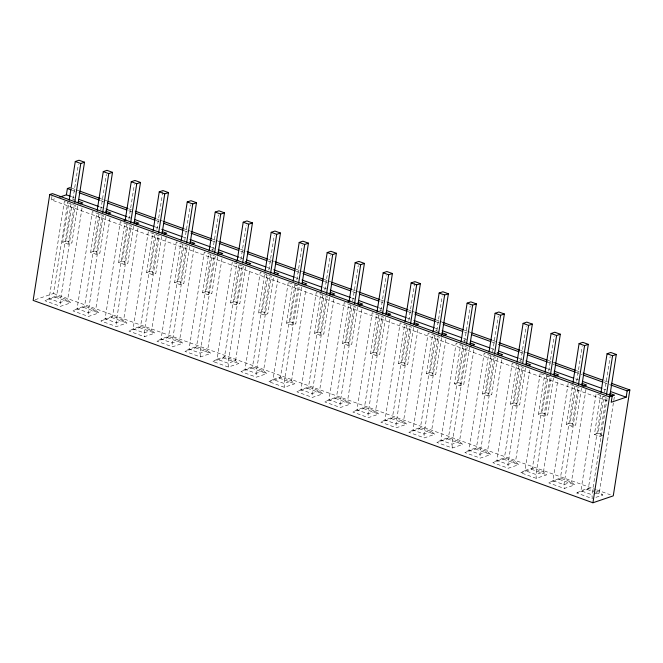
<?xml version="1.0" encoding="UTF-8"?>
<svg xmlns="http://www.w3.org/2000/svg" width="663" height="663" viewBox="0 0 663 663"><rect width="100%" height="100%" fill="white"/><g stroke="black" fill="none" stroke-linecap="round" stroke-linejoin="round"><path stroke-width="0.5" stroke-dasharray="3.31 2.49" d="M607.325 400.866L51.432 199.911L52.004 196.306M35.089 299.751L53.488 293.494L67.841 201.859M77.646 206.135L71.886 242.898L68.148 244.166L62.637 242.177L68.72 203.367M71.007 204.047L56.612 295.996L55.51 297.215L45.043 300.77L60.466 306.347L70.933 302.792L67.626 299.983L56.612 295.996L49.137 298.541L45.043 300.77M62.637 242.177L66.375 240.901L72.134 204.138M72.938 199.033L78.375 164.316M68.148 244.166L74.389 204.337M82.03 208.025L67.626 299.983L60.151 302.519L49.137 298.541L64.336 201.477L75.35 205.464L60.151 302.519L60.466 306.347M105.632 216.254L99.881 253.009L96.135 254.285L90.632 252.296L96.707 213.486M99.002 214.157L84.599 306.115L83.497 307.334L73.029 310.889L88.452 316.466L98.92 312.911L95.621 310.102L84.599 306.115L77.123 308.66L73.029 310.889M90.632 252.296L94.37 251.02L100.121 214.257M100.768 210.171L106.362 174.435M96.135 254.285L102.375 214.456M110.017 218.144L95.621 310.102L88.138 312.638L77.123 308.66L92.323 211.596L103.337 215.583L88.138 312.638L88.452 316.466M133.619 226.365L127.868 263.128L124.13 264.404L118.619 262.407L124.851 222.586M127.147 223.257L112.586 316.234L111.483 317.444L101.016 321.008L116.448 326.586L126.915 323.022L123.608 320.212L112.586 316.234L105.11 318.779L101.016 321.008M118.619 262.407L122.357 261.139L128.116 224.376M128.912 219.271L134.349 184.546M124.13 264.404L130.205 225.594M138.003 228.263L123.608 320.212L116.133 322.757L105.11 318.779L120.31 221.715L131.332 225.693L116.133 322.757L116.448 326.586M161.615 236.484L155.855 273.247L152.117 274.523L146.606 272.526L152.846 232.705M154.976 234.395L140.581 326.353L139.47 327.563L129.003 331.127L144.435 336.705L154.902 333.141L151.595 330.331L140.581 326.353L133.097 328.889L129.003 331.127M146.606 272.526L150.344 271.258L156.103 234.495M156.899 229.39L162.816 191.607M152.117 274.523L158.192 235.713M166.156 237.362L151.595 330.331L144.12 332.876L133.097 328.889L148.297 231.835L159.319 235.813L144.12 332.876L144.435 336.705M189.601 246.603L183.842 283.366L180.104 284.642L174.593 282.645L180.676 243.843M182.963 244.514L168.568 336.472L167.466 337.682L156.998 341.246L172.421 346.824L182.889 343.26L179.582 340.45L168.568 336.472L161.092 339.008L156.998 341.246M174.593 282.645L178.339 281.377L184.09 244.614M184.728 240.528L190.331 204.784M180.104 284.642L186.344 244.813M193.986 248.501L179.582 340.45L172.107 342.995L161.092 339.008L176.292 241.954L187.306 245.932L172.107 342.995L172.421 346.824M217.588 256.722L211.837 293.485L208.091 294.753L202.588 292.764L208.663 253.962M210.958 254.633L196.555 346.583L195.452 347.802L184.985 351.365L200.408 356.943L210.875 353.379L207.577 350.57L196.555 346.583L189.079 349.128L184.985 351.365M202.588 292.764L206.326 291.496L212.077 254.733M212.724 250.647L218.318 214.903M208.091 294.753L214.331 254.932M215.301 256.051L200.093 353.114L200.408 356.943M221.972 258.62L207.577 350.57L200.093 353.114L189.079 349.128L204.279 252.064L214.381 255.719M232.265 262.183L217.066 359.247L212.972 361.484L228.404 367.062L238.871 363.498L235.564 360.689L224.542 356.702L217.066 359.247L228.089 363.233L235.564 360.689L249.959 268.739M245.583 266.841L239.824 303.604L236.086 304.872L230.575 302.883L236.807 263.054M238.945 264.752L224.542 356.702L223.439 357.921L212.972 361.484M230.575 302.883L234.312 301.615L240.072 264.852M240.868 259.747L246.304 225.022M236.086 304.872L242.161 266.07M243.288 266.17L228.089 363.233L228.404 367.062M273.405 277.979L267.811 313.723L264.073 314.991L258.562 313.002L264.802 273.173M266.932 274.872L252.537 366.821L251.434 368.04L240.959 371.603L256.39 377.172L266.858 373.617L263.551 370.808L252.537 366.821L245.053 369.366L240.959 371.603M258.562 313.002L262.299 311.734L268.059 274.971M268.855 269.858L274.3 235.141M264.073 314.991L270.148 276.189M277.954 278.85L263.551 370.808L256.075 373.352L245.053 369.366L260.252 272.302L271.275 276.289L256.075 373.352L256.39 377.172M288.248 282.421L273.048 379.485L268.954 381.714L284.377 387.291L294.844 383.736L291.546 380.927L280.524 376.94L273.048 379.485L284.062 383.471L291.546 380.927L305.941 288.969M301.557 287.079L295.797 323.842L292.06 325.11L286.549 323.121L292.632 284.311M295.085 283.963L280.524 376.94L279.421 378.159L268.954 381.714M286.549 323.121L290.295 321.845L296.046 285.082M296.85 279.977L302.287 245.26M292.06 325.11L298.143 286.308M329.544 297.198L323.793 333.961L320.055 335.229L314.544 333.24L320.776 293.411M322.914 295.11L308.51 387.059L307.408 388.278L296.941 391.833L312.364 397.41L322.84 393.855L319.533 391.046L308.51 387.059L301.035 389.604L296.941 391.833M314.544 333.24L318.281 331.964L324.033 295.201M324.837 290.096L330.273 255.379M320.055 335.229L326.287 295.4M333.928 299.088L319.533 391.046L312.058 393.59L301.035 389.604L316.234 292.54L327.257 296.527L312.058 393.59L312.364 397.41M357.539 307.317L351.78 344.08L348.042 345.348L342.531 343.359L348.605 304.549M350.901 305.22L336.497 397.178L335.395 398.397L324.928 401.952L340.359 407.53L350.826 403.974L347.52 401.165L336.497 397.178L329.022 399.723L324.928 401.952M342.531 343.359L346.268 342.083L352.028 305.32M352.666 301.234L358.26 265.498M348.042 345.348L354.274 305.519M361.923 309.207L347.52 401.165L340.044 403.701L329.022 399.723L344.221 302.659L355.244 306.646L340.044 403.701L340.359 407.53M385.526 317.428L379.766 354.191L376.029 355.467L370.518 353.478L376.758 313.649M378.888 315.339L364.493 407.297L363.39 408.516L352.915 412.071L368.346 417.649L378.813 414.085L375.507 411.275L364.493 407.297L357.009 409.842L352.915 412.071M370.518 353.478L374.255 352.202L380.015 315.439M380.811 310.334L386.256 275.609M376.029 355.467L382.103 316.657M389.91 319.326L375.507 411.275L368.031 413.82L357.009 409.842L372.208 312.779L383.231 316.757L368.031 413.82L368.346 417.649M413.513 327.547L407.753 364.31L404.016 365.586L398.504 363.589L404.745 323.768M406.875 325.458L392.479 417.417L391.377 418.626L380.91 422.19L396.333 427.768L406.8 424.204L403.502 421.395L392.479 417.417L385.004 419.961L380.91 422.19M398.504 363.589L402.25 362.321L408.002 325.558M408.806 320.453L414.723 282.67M404.016 365.586L410.099 326.776M417.897 329.445L403.502 421.395L396.018 423.939L385.004 419.961L400.203 322.898L411.217 326.876L396.018 423.939L396.333 427.768M441.5 337.666L435.748 374.429L432.011 375.706L426.5 373.708L432.574 334.906M434.87 335.577L420.466 427.536L419.364 428.746L408.897 432.309L424.32 437.887L434.795 434.323L431.489 431.514L420.466 427.536L412.991 430.072L408.897 432.309M426.5 373.708L430.237 372.44L435.997 335.677M436.793 330.572L442.229 295.847M432.011 375.706L438.086 336.895M445.884 339.564L431.489 431.514L424.013 434.058L412.991 430.072L428.19 333.017L439.213 336.995L424.013 434.058L424.32 437.887M469.653 346.766L463.735 384.548L459.998 385.825L454.486 383.827L460.561 345.025M462.857 345.696L448.453 437.655L447.351 438.865L436.884 442.428L452.315 448.006L462.782 444.442L459.476 441.633L448.453 437.655L440.978 440.191L436.884 442.428M454.486 383.827L458.224 382.559L463.984 345.796M464.622 341.71L470.216 305.966M459.998 385.825L466.23 345.995M467.2 347.114L452 444.177L452.315 448.006M473.879 349.683L459.476 441.633L452 444.177L440.978 440.191L456.177 343.127L466.28 346.782M497.482 357.904L491.722 394.667L487.985 395.935L482.473 393.946L488.548 355.144M490.844 355.816L476.448 447.765L475.346 448.984L464.871 452.547L480.302 458.125L490.769 454.561L487.462 451.752L476.448 447.765L468.965 450.31L464.871 452.547M482.473 393.946L486.211 392.678L491.971 355.915M492.609 351.829L498.211 316.085M487.985 395.935L494.225 356.114M501.866 359.802L487.462 451.752L479.987 454.296L468.965 450.31L484.164 353.246L495.186 357.233L479.987 454.296L480.302 458.125M525.469 368.023L519.709 404.786L515.971 406.054L510.469 404.065L516.701 364.236M518.831 365.935L504.435 457.884L503.333 459.103L492.866 462.666L508.289 468.235L518.756 464.68L515.458 461.871L504.435 457.884L496.96 460.429L492.866 462.666M510.469 404.065L514.206 402.797L519.958 366.034M520.762 360.921L526.198 326.204M515.971 406.054L522.054 367.252M529.853 369.921L515.458 461.871L507.974 464.415L496.96 460.429L512.159 363.365L523.173 367.352L507.974 464.415L508.289 468.235M540.146 373.484L524.947 470.548L520.853 472.777L536.276 478.355L546.751 474.799L543.445 471.99L532.422 468.003L524.947 470.548L535.969 474.534L543.445 471.99L557.84 380.032M553.456 378.142L547.704 414.905L543.967 416.173L538.455 414.184L544.53 375.374M546.983 375.026L532.422 468.003L531.32 469.222L520.853 472.777M538.455 414.184L542.193 412.908L547.953 376.145M548.749 371.04L554.185 336.323M543.967 416.173L550.041 377.371M581.451 388.261L575.691 425.024L571.954 426.292L566.442 424.303L572.683 384.474M574.813 386.173L560.409 478.122L559.307 479.341L548.84 482.896L564.271 488.474L574.738 484.918L571.431 482.109L560.409 478.122L552.934 480.667L548.84 482.896M566.442 424.303L570.18 423.027L575.94 386.264M576.735 381.159L582.172 346.442M571.954 426.292L578.028 387.49M585.993 389.131L571.431 482.109L563.956 484.653L552.934 480.667L568.133 383.604L579.155 387.59L563.956 484.653L564.271 488.474M602.742 435.458L599.94 436.411L594.429 434.422L600.512 395.612M602.8 396.292L588.404 488.241L587.302 489.46L576.827 493.015L592.258 498.593L591.943 494.764L607.142 397.709M594.429 434.422L598.167 433.146L603.927 396.383M604.565 392.297L610.167 356.561M599.94 436.411L606.181 396.582M614.303 397.203L599.418 492.228L602.725 495.037L595.109 497.623M576.827 493.015L580.921 490.786L588.404 488.241L594.827 490.562M51.432 199.911L56.106 198.32M593.816 494.134L599.418 492.228L595.747 490.893M72.018 188.309L74.936 189.369M75.913 189.717L78.831 190.77M101.224 198.867L103.171 199.571M104.141 199.928L107.066 200.98M128.481 208.721L131.398 209.781M156.717 218.931L158.664 219.635M159.634 219.983L162.551 221.044M183.974 228.785L186.891 229.837M187.869 230.194L190.787 231.246M212.201 238.987L215.127 240.047M216.097 240.396L219.022 241.456M240.437 249.197L246.28 251.31M268.672 259.399L270.62 260.103M271.59 260.46L274.515 261.512M295.93 269.253L298.847 270.313M299.825 270.661L302.742 271.722M324.157 279.463L327.083 280.515M328.052 280.872L330.978 281.924M352.393 289.665L355.318 290.726M356.288 291.074L359.205 292.134M380.628 299.875L386.471 301.988M408.856 310.077L410.803 310.781M411.781 311.138L414.698 312.19M436.121 319.931L439.039 320.991M440.008 321.34L442.934 322.4M464.349 330.141L467.274 331.193M468.244 331.55L471.161 332.602M492.584 340.343L498.427 342.456M520.811 350.553L522.759 351.257M523.737 351.605L526.654 352.666M548.077 360.407L550.994 361.459M551.964 361.816L554.89 362.868M576.304 370.617L579.23 371.67M604.54 380.819L607.457 381.871M72.242 190.281L75.168 191.334M100.478 200.491L104.373 201.892M128.713 210.693L132.608 212.102M155.971 220.547L160.836 222.304M184.198 230.757L189.071 232.514M212.433 240.959L215.351 242.02M240.669 251.169L244.564 252.578M267.927 261.023L272.791 262.78M296.154 271.225L301.027 272.99M324.389 281.435L327.307 282.488M352.625 291.637L356.52 293.046M380.852 301.847L382.8 302.552M408.11 311.701L411.035 312.754M436.345 321.903L439.271 322.964M464.581 332.113L466.528 332.818M491.838 341.967L494.755 343.02M520.074 352.169L522.991 353.23M547.331 362.023L554.144 364.493M575.559 372.233L582.379 374.694M603.794 382.435L609.637 384.548M71.256 196.588L74.181 197.64M99.491 206.79L105.334 208.903M127.727 217L131.614 218.4M154.985 226.854L157.902 227.906M183.212 237.056L185.159 237.76M211.447 247.266L215.342 248.675M239.683 257.468L243.57 258.877M266.94 267.322L269.858 268.382M295.168 277.532L298.093 278.584M323.403 287.734L327.298 289.143M351.639 297.944L355.525 299.353M378.896 307.798L383.761 309.555M407.123 318L411.996 319.765M435.359 328.21L437.307 328.914M463.594 338.412L467.49 339.821M490.852 348.266L495.717 350.031M519.079 358.476L523.952 360.233M547.315 368.678L550.232 369.739M575.55 378.888L579.445 380.297M603.778 389.09L605.725 389.794M72.731 199.265L75.483 200.259M211.754 249.528L213.594 250.191M379.692 310.234L383.363 311.56M435.666 330.472L439.337 331.798M463.652 340.591L465.492 341.254M519.635 360.821L521.474 361.492M234.105 262.846L242.368 265.838M289.159 282.753L299.262 286.408L284.062 383.471L284.377 387.291M541.066 373.816L551.168 377.471L535.969 474.534L536.276 478.355M606.222 397.377L596.128 393.723L580.921 490.786L591.943 494.764M66.375 240.901L71.886 242.898M94.37 251.02L99.881 253.009M122.357 261.139L127.868 263.128M150.344 271.258L155.855 273.247M178.339 281.377L183.842 283.366M206.326 291.496L211.837 293.485M234.312 301.615L239.824 303.604M262.299 311.734L267.811 313.723M290.295 321.845L295.797 323.842M318.281 331.964L323.793 333.961M346.268 342.083L351.78 344.08M374.255 352.202L379.766 354.191M402.25 362.321L407.753 364.31M430.237 372.44L435.748 374.429M458.224 382.559L463.735 384.548M486.211 392.678L491.722 394.667M514.206 402.797L519.709 404.786M542.193 412.908L547.704 414.905M570.18 423.027L575.691 425.024M598.167 433.146L602.758 434.812M53.488 293.494L595.747 489.518M596.717 489.874L610.35 494.797M55.51 297.215L70.933 302.792M83.497 307.334L98.92 312.911M111.483 317.444L126.915 323.022M139.47 327.563L154.902 333.141M167.466 337.682L182.889 343.26M195.452 347.802L210.875 353.379M223.439 357.921L238.871 363.498M251.434 368.04L266.858 373.617M279.421 378.159L294.844 383.736M307.408 388.278L322.84 393.855M335.395 398.397L350.826 403.974M363.39 408.516L378.813 414.085M391.377 418.626L406.8 424.204M419.364 428.746L434.795 434.323M447.351 438.865L462.782 444.442M475.346 448.984L490.769 454.561M503.333 459.103L518.756 464.68M531.32 469.222L546.751 474.799M559.307 479.341L574.738 484.918M587.302 489.46L595.009 492.244M595.979 492.592L602.725 495.037"/><path stroke-width="0.99" d="M629.85 389.968L627.157 390.888L626.17 397.187L611.22 402.275L612.206 395.968L52.427 193.604L49.733 194.524L33.15 300.405L592.929 502.769L613.267 495.858L629.85 389.968L611.352 383.28M59.844 197.052L66.391 194.823L67.377 188.524L70.071 187.604M69.201 200.309L75.275 161.499L79.013 160.231L84.524 162.22L78.126 203.069M74.704 202.298L80.787 163.488L84.524 162.22M97.188 210.42L103.262 171.618L107 170.35L112.511 172.339L106.113 213.188M102.699 212.417L108.773 173.607L112.511 172.339M125.174 220.539L131.249 181.737L134.987 180.469L140.498 182.458L134.1 223.307M130.686 222.536L136.76 183.726L140.498 182.458M153.161 230.658L159.244 191.856L162.982 190.579L168.485 192.577L162.095 233.426M158.672 232.655L164.747 193.845L168.485 192.577M181.156 240.777L187.231 201.975L190.969 200.698L196.48 202.696L190.082 243.545M186.659 242.766L192.742 203.964L196.48 202.696M209.143 250.896L215.218 212.094L218.956 210.817L224.467 212.815L217.912 254.683M214.655 252.885L220.729 214.083L224.467 212.815M237.13 261.015L243.205 222.213L246.943 220.936L252.454 222.925L246.056 263.775M242.641 263.004L248.716 224.202L252.454 222.925M265.117 271.134L271.2 232.323L274.938 231.055L280.449 233.044L274.051 273.894M270.628 273.123L276.703 234.321L280.449 233.044M293.112 281.253L299.187 242.443L302.925 241.175L308.436 243.164L302.038 284.013M298.615 283.242L304.698 244.44L308.436 243.164M321.099 291.372L327.174 252.562L330.912 251.294L336.423 253.283L329.867 295.151M326.61 293.361L332.685 254.559L336.423 253.283M349.086 301.491L355.161 262.681L358.898 261.413L364.41 263.402L358.012 304.251M354.597 303.48L360.672 264.67L364.41 263.402M377.073 311.602L383.156 272.8L386.894 271.532L392.405 273.521L386.007 314.37M382.584 313.599L388.659 274.789L392.405 273.521M405.068 321.721L411.143 282.919L414.881 281.642L420.392 283.64L413.994 324.489M410.571 323.718L416.654 284.908L420.392 283.64M433.055 331.84L439.13 293.038L442.867 291.761L448.379 293.759L441.823 335.627M438.566 333.837L444.641 295.027L448.379 293.759M461.042 341.959L467.117 303.157L470.854 301.88L476.365 303.878L469.968 344.719M466.553 343.948L472.628 305.146L476.365 303.878M489.029 352.078L495.112 313.276L498.849 312L504.361 313.989L497.963 354.838M494.54 354.067L500.615 315.265L504.361 313.989M517.024 362.197L523.099 323.387L526.836 322.119L532.348 324.108L525.95 364.957M522.693 363.167L528.61 325.384L532.348 324.108M545.011 372.316L551.086 333.506L554.823 332.238L560.334 334.227L553.937 375.076M550.522 374.305L556.597 335.503L560.334 334.227M572.998 382.435L579.072 343.625L582.818 342.357L588.321 344.346L581.923 385.195M578.509 384.424L584.584 345.622L588.321 344.346M600.985 392.554L607.068 353.744L610.805 352.476L616.317 354.465L609.919 395.314M606.496 394.543L612.571 355.733L616.317 354.465M592.929 502.769L609.512 396.888L614.618 395.165L610.026 393.507M80.024 203.873L82.825 202.919L78.234 201.262M108.011 213.992L110.82 213.038L105.309 211.041M124.047 220.439L125.92 219.809M136.006 224.111L138.807 223.158L134.216 221.492M163.993 234.23L166.794 233.268L162.203 231.611M191.98 244.34L194.789 243.387L190.19 241.73M219.967 254.459L222.776 253.506L218.185 251.849M236.003 260.915L237.876 260.277M247.962 264.578L250.763 263.625L245.252 261.636M275.949 274.697L278.75 273.744L274.159 272.087M303.936 284.817L306.745 283.863L302.154 282.206M331.923 294.936L334.732 293.982L330.141 292.325M347.959 301.383L349.832 300.753M358.981 305.37L362.719 304.102L358.128 302.436M387.905 315.174L390.706 314.221L386.115 312.555M415.892 325.293L418.701 324.34L414.11 322.674M443.879 335.403L446.688 334.45L442.097 332.793M470.937 345.846L474.675 344.569L470.084 342.912M499.861 355.641L502.662 354.688L497.159 352.699M527.847 365.761L530.657 364.807L526.066 363.15M554.906 376.194L558.644 374.926L554.053 373.269M582.893 386.314L586.631 385.046L582.039 383.388M75.275 161.499L80.787 163.488M103.262 171.618L108.773 173.607M131.249 181.737L136.76 183.726M159.244 191.856L164.747 193.845M187.231 201.975L192.742 203.964M215.218 212.094L220.729 214.083M243.205 222.213L248.716 224.202M271.2 232.323L276.703 234.321M299.187 242.443L304.698 244.44M327.174 252.562L332.685 254.559M355.161 262.681L360.672 264.67M383.156 272.8L388.659 274.789M411.143 282.919L416.654 284.908M439.13 293.038L444.641 295.027M467.117 303.157L472.628 305.146M495.112 313.276L500.615 315.265M523.099 323.387L528.61 325.384M551.086 333.506L556.597 335.503M579.072 343.625L584.584 345.622M607.068 353.744L612.571 355.733M79.809 191.126L100.246 198.519M108.036 201.328L127.511 208.373M135.293 211.182L155.739 218.575M163.529 221.392L182.996 228.428M191.764 231.594L211.232 238.639M219.992 241.804L239.467 248.84M247.249 251.658L267.695 259.051M275.485 261.868L294.952 268.905M303.72 272.07L323.188 279.106M331.948 282.281L351.423 289.317M359.205 292.134L379.65 299.519M387.441 302.336L407.886 309.729M415.676 312.546L435.143 319.583M442.934 322.4L463.379 329.784M472.139 332.959L491.606 339.995M499.396 342.812L519.842 350.197M527.632 353.014L547.099 360.059M554.89 362.868L575.335 370.261M583.117 373.078L602.592 380.114M67.377 188.524L71.272 189.933M79.063 192.742L99.508 200.135M107.29 202.953L126.766 209.989M135.525 213.154L154.993 220.199M163.761 223.365L183.228 230.401M191.019 233.219L211.464 240.611M219.246 243.42L238.721 250.465M247.481 253.631L266.949 260.667M275.717 263.833L295.184 270.877M302.974 273.686L323.42 281.079M331.202 283.897L350.677 290.933M359.437 294.099L378.904 301.143M387.673 304.309L407.14 311.345M414.93 314.163L435.376 321.555M443.157 324.373L462.633 331.409M471.393 334.575L490.86 341.611M498.651 344.428L519.096 351.821M527.856 354.987L547.331 362.023M555.113 364.841L575.559 372.233M583.349 375.051L602.816 382.087M610.606 384.905L627.157 390.888M66.391 194.823L70.286 196.231M79.046 199.397L98.514 206.442M106.304 209.251L126.749 216.644M134.539 219.461L154.007 226.497M161.797 229.315L182.242 236.708M190.032 239.517L210.469 246.909M218.26 249.727L238.705 257.12M246.495 259.929L265.962 266.974M273.753 269.783L294.198 277.175M301.988 279.993L321.456 287.029M330.215 290.195L350.661 297.588M358.451 300.405L377.918 307.441M386.686 310.615L406.154 317.652M413.944 320.469L434.389 327.853M442.171 330.671L461.647 337.707M470.407 340.881L489.874 347.918M498.642 351.083L518.11 358.119M525.9 360.937L546.345 368.33M554.127 371.147L573.603 378.183M582.363 381.349L601.83 388.385M610.598 391.56L626.17 397.187M49.733 194.524L609.512 396.888"/></g></svg>
